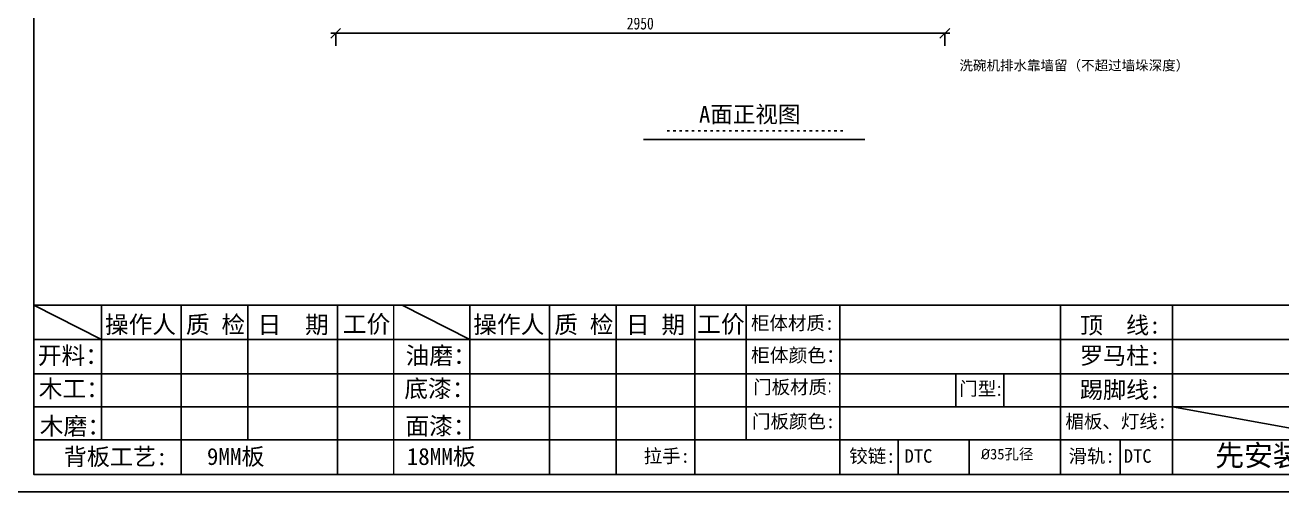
# Model space of a CAD drawing. Header units: millimetres. Extents: x -497855 to 324262, y -590254 to -173602.
# Drawn here: x -488559 to -482473, y -590254 to -587994 of the extents above; entities that cross this region are included whole.
import ezdxf

# ---------------------------------------------------------------- set-up
doc = ezdxf.new("R2010")
doc.units = ezdxf.units.MM
doc.header["$PDMODE"] = 3
doc.linetypes.add('ACAD_ISO03W100', pattern=[30, 12, -18])
for name, color, linetype in [('C', 145, 'Continuous'), ('HL_000 图签', 7, 'Continuous'), ('图框', 7, 'Continuous'), ('柜体', 7, 'Continuous'), ('水电图层', 4, 'Continuous')]:
    doc.layers.add(name, color=color, linetype=linetype)
doc.styles.add('HL_黑体', font='simhei.ttf')
doc.styles.get("Standard").update_dxf_attribs({"font": 'txt', "bigfont": 'gbcbig.shx'})
doc.styles.add('数、文', font='', dxfattribs={"width": 0.8})
doc.styles.add('田江洲', font='', dxfattribs={"height": 80})
doc.styles.get('数、文').set_extended_font_data('SimSun')
doc.styles.get('田江洲').set_extended_font_data('SimSun')
doc.dimstyles.new('60', dxfattribs={"dimscale": 60, "dimtxt": 1, "dimasz": 0.8, "dimexe": 1, "dimexo": 3, "dimgap": 0.3, "dimtad": 1, "dimdec": 0, "dimtxsty": '数、文', "dimblk": 'OBLIQUE', "dimcen": 0.3, "dimdle": 0.4, "dimclrd": 8, "dimclre": 8, "dimclrt": 1, "dimadec": 0, "dimazin": 0, "dimtfac": 1, "dimtdec": 0, "dimtix": 1, "dimtofl": 0, "dimtmove": 1, "dimatfit": 3, "dimldrblk": 'DOT', "dimfxl": 1, "dimfxlon": 1, "dimtolj": 1, "dimarcsym": 0})

# ---------------------------------------------------------------- blocks, each defined once
blk = doc.blocks.new('_Oblique')
at = {"color": 0, "linetype": 'ByBlock', "lineweight": -2}
blk.add_line((-0.5, -0.5), (0.5, 0.5), dxfattribs=at)
blk = doc.blocks.new('*D464')
at = {"layer": 'Defpoints', "color": 0}
for p in [(-487055.2, -587938.4), (-484105.1, -587938.4), (-484105.1, -588033.1)]:
    blk.add_point(p, dxfattribs=at)
at = {"layer": '水电图层', "color": 8, "lineweight": -2}
for p, q in [((-487079.2, -588033.1), (-484081.1, -588033.1)), ((-487055.2, -588033.1), (-487055.2, -588093.1)), ((-484105.1, -588033.1), (-484105.1, -588093.1))]:
    blk.add_line(p, q, dxfattribs=at)
at = {"layer": '水电图层', "color": 8, "lineweight": -2, "xscale": 48, "yscale": 48, "zscale": 48, "rotation": 180}
blk.add_blockref('_Oblique', (-487055.2, -588033.1), dxfattribs=at)
at = {"layer": '水电图层', "color": 8, "lineweight": -2, "xscale": 48, "yscale": 48, "zscale": 48}
blk.add_blockref('_Oblique', (-484105.1, -588033.1), dxfattribs=at)
at = {"layer": '水电图层', "color": 1, "insert": (-485580.1, -587985.1), "char_height": 60, "attachment_point": 5, "style": '数、文'}
blk.add_mtext('\\A1;2950', dxfattribs=at)

msp = doc.modelspace()

# ---------------------------------------------------------------- linework, layer by layer
at = {"color": 7}
for p, q in [((-480868.35, -589349.84), (-488517.3, -589349.84)), ((-485067.85, -589349.84), (-485067.85, -590002.26)), ((-484613.16, -590169.96), (-484613.16, -589349.84)), ((-483544.67, -590169.96), (-483544.67, -589349.84)), ((-483001.88, -590169.96), (-483001.88, -589349.84)), ((-479431.66, -589516.42), (-488517.3, -589516.42)), ((-485108.93, -589516.42), (-486733.23, -589516.42)), ((-480868.35, -589682.99), (-488517.3, -589682.99)), ((-484051.1, -589682.99), (-484051.1, -589842.63)), ((-483818.65, -589682.99), (-483818.65, -589842.63)), ((-480868.35, -589842.63), (-488517.3, -589842.63)), ((-480868.35, -590002.26), (-488517.3, -590002.26))]:
    msp.add_line(p, q, dxfattribs=at)
at = {"lineweight": 13}
msp.add_line((-486774.31, -590169.96), (-486774.31, -589349.84), dxfattribs=at)
for p, q in [((-483001.88, -589842.63), (-482125.36, -590002.26)), ((-484330.82, -590002.26), (-484330.82, -590169.96)), ((-483987.06, -590002.26), (-483987.06, -590169.96)), ((-483255.71, -590002.26), (-483255.71, -590169.96))]:
    msp.add_line(p, q)
at = {"color": 7}
for points in [[(-479347.53, -590254.09), (-488601.43, -590254.09), (-488601.43, -583637.8), (-479347.53, -583637.8)], [(-488601.43, -583637.8), (-479347.53, -583637.8), (-479347.53, -590254.09), (-488601.43, -590254.09)], [(-488517.3, -583721.93), (-479431.66, -583721.93), (-479431.66, -590169.96), (-488517.3, -590169.96)]]:
    msp.add_lwpolyline(points, close=True, dxfattribs=at)
at = {"layer": 'C', "color": 7, "linetype": 'ByBlock'}
for points in [[(-488189.49, -589516.42), (-488517.3, -589349.84)], [(-488189.49, -589349.84), (-488189.49, -590002.26)], [(-487804.34, -589349.84), (-487804.34, -590169.96)], [(-487481.38, -589349.84), (-487481.38, -590002.26)], [(-487045.79, -589349.84), (-487045.79, -590169.96)], [(-486405.42, -589516.42), (-486733.23, -589349.84)], [(-486405.42, -589349.84), (-486405.42, -590002.26)], [(-486020.27, -589349.84), (-486020.27, -590169.96)], [(-485697.31, -589349.84), (-485697.31, -590169.96)], [(-485315.49, -589349.84), (-485315.49, -590169.96)], [(-486733.23, -589516.42), (-485108.93, -589516.42)], [(-486733.23, -589516.42), (-485108.93, -589516.42)], [(-486733.23, -589682.99), (-485108.93, -589682.99)], [(-486733.23, -589842.63), (-485067.85, -589842.63)]]:
    msp.add_lwpolyline(points, dxfattribs=at)
at = {"layer": '柜体', "color": 8, "linetype": 'ACAD_ISO03W100'}
msp.add_line((-484598.24, -588506.13), (-485458.68, -588506.13), dxfattribs=at)
at = {"layer": '柜体'}
msp.add_line((-484493.06, -588547.92), (-485565.12, -588547.92), dxfattribs=at)

# ---------------------------------------------------------------- texts
at = {"attachment_point": 1}
for s, insert, char_height, width in [('{\\fKaiTi|b0|i0|c134|p49;柜体材质: }', (-485043.64, -589403.71), 65.57, 1295.3406), ('{\\fKaiTi|b0|i0|c134|p49;柜体颜色\\fSimHei|b0|i0|c134|p2;：}', (-485043.64, -589558.96), 66.5945, 1295.3406), ('{\\fKaiTi|b0|i0|c134|p49;门板材质}：', (-485033.16, -589713.71), 65.57, 1052.6051), ('{\\fKaiTi|b0|i0|c134|p49;先安装木地板再安装衣柜}', (-482795.54, -590026.31), 102.4531, 1735.4459)]:
    msp.add_mtext(s, dxfattribs=dict(at, insert=insert, char_height=char_height, width=width))
for s, insert, char_height in [('{\\fKaiTi|b0|i0|c134|p49;顶  线\\fSimHei|b0|i0|c134|p49;:  }', (-483450.58, -589405.75), 81.9625), ('{\\fKaiTi|b0|i0|c134|p49;罗马柱\\fSimHei|b0|i0|c134|p49;:  }', (-483450.58, -589553.03), 81.9625), ('{\\fKaiTi|b0|i0|c134|p49;门型}: ', (-484034.86, -589721.13), 65.57), ('{\\fKaiTi|b0|i0|c134|p49;踢脚线\\fSimHei|b0|i0|c134|p49;: }', (-483450.58, -589718.94), 81.9625), ('{\\fKaiTi|b0|i0|c134|p49;门板颜色\\fSimHei|b0|i0|c134|p49;:}', (-485038.96, -589879.91), 65.57), ('{\\f宋体|b0|i0|c134|p2;楣板、灯线:}', (-483520.96, -589879.91), 65.57), ('{\\fKaiTi|b0|i0|c134|p49;拉手\\fSimHei|b0|i0|c134|p49;: }', (-485563.37, -590047.61), 65.57), ('{\\fKaiTi|b0|i0|c134|p49;铰链\\fSimHei|b0|i0|c134|p49;: \\fKaiTi|b0|i0|c134|p49;DTC}', (-484567.86, -590047.61), 65.57), ('{\\fKaiTi|b0|i0|c134|p49;滑轨\\fSimHei|b0|i0|c134|p49;: \\fKaiTi|b0|i0|c134|p49;DTC}', (-483505.94, -590047.61), 65.57)]:
    msp.add_mtext(s, dxfattribs=dict(at, insert=insert, char_height=char_height))
at = {"color": 7, "char_height": 81.9625, "attachment_point": 1}
for s, insert, width in [('{\\fKaiTi|b0|i0|c134|p49;背板工艺\\fSimHei|b0|i0|c134|p49;:\\f宋体|b0|i0|c134|p2; }     ', (-488372.4, -590043.04), 627.1847), ('{\\fKaiTi|b0|i0|c134|p49;9MM板 }     ', (-487678.89, -590041.71), 885.1749), ('{\\fKaiTi|b0|i0|c134|p49;18MM板 }     ', (-486711.17, -590041.71), 885.1749)]:
    msp.add_mtext(s, dxfattribs=dict(at, insert=insert, width=width))
at = {"layer": 'C', "color": 7, "linetype": 'ByBlock', "char_height": 84.1289, "attachment_point": 1, "line_spacing_factor": 1.113371}
for s, insert in [('{\\fKaiTi|b0|i0|c134|p49;操作人}', (-488172.9, -589401.69)), ('{\\fKaiTi|b0|i0|c134|p49;质 检}', (-487780.7, -589401.69)), ('{\\fKaiTi|b0|i0|c134|p49;日  期}', (-487433.4, -589402.19)), ('{\\fKaiTi|b0|i0|c134|p49;工价}', (-487020.25, -589399.55)), ('{\\fKaiTi|b0|i0|c134|p49;操作人}', (-486388.83, -589401.69)), ('{\\fKaiTi|b0|i0|c134|p49;质 检}', (-485996.63, -589401.69)), ('{\\fKaiTi|b0|i0|c134|p49;日 期}', (-485649.33, -589402.19)), ('{\\fKaiTi|b0|i0|c134|p49;工价}', (-485304.21, -589399.55)), ('{\\fKaiTi|b0|i0|c134|p49;开料\\f宋体|b0|i0|c134|p2;：}', (-488498.07, -589551.26)), ('{\\fKaiTi|b0|i0|c134|p49;油磨\\fSimHei|b0|i0|c134|p2;：}', (-486716.35, -589551.26)), ('{\\fKaiTi|b0|i0|c134|p49;木工\\f宋体|b0|i0|c134|p2;：}', (-488493.64, -589711.83)), ('{\\fKaiTi|b0|i0|c134|p49;底漆\\fSimHei|b0|i0|c134|p2;：}', (-486722.9, -589711.83)), ('{\\fKaiTi|b0|i0|c134|p49;木磨\\fSimHei|b0|i0|c134|p49;：}', (-488488.08, -589893.07)), ('{\\fKaiTi|b0|i0|c134|p49;面漆\\fSimHei|b0|i0|c134|p2;：}', (-486717.34, -589893.07))]:
    msp.add_mtext(s, dxfattribs=dict(at, insert=insert))
at = {"layer": 'C', "color": 0, "linetype": 'ByBlock', "insert": (-483930.17, -590045.47), "char_height": 51.2266, "width": 669.2387, "attachment_point": 1, "line_spacing_factor": 1.2}
msp.add_mtext('{\\fISOCPEUR|b0|i0|c0|p34;%%C\\fSimHei|b0|i0|c134|p49;35孔径}', dxfattribs=at)
at = {"layer": 'HL_000 图签', "color": 84, "insert": (-484034.29, -588164.85), "char_height": 48, "width": 1400.1884, "attachment_point": 1, "style": 'HL_黑体'}
msp.add_mtext('{\\fSimSun|b0|i0|c134|p54;洗碗机排水靠墙留（不超过墙垛深度）}', dxfattribs=at)
at = {"layer": '图框', "insert": (-485295.37, -588385.57), "char_height": 80, "width": 1275.5287, "attachment_point": 1, "style": '田江洲'}
msp.add_mtext('A面正视图', dxfattribs=at)

# ---------------------------------------------------------------- dimensions: what is measured, and where the dimension line sits
at = {"layer": '水电图层', "color": 255}
dim = msp.add_linear_dim(base=(-484105.11, -588033.1), p1=(-487055.15, -587938.45), p2=(-484105.11, -587938.45), dimstyle='60', override={"dimdec": 1, "dimtdec": 1}, dxfattribs=at)
dim.commit()
dim.dimension.update_dxf_attribs({"geometry": '*D464', "text_midpoint": (-485580.13, -587985.1)})

doc.saveas('drawing.dxf')
